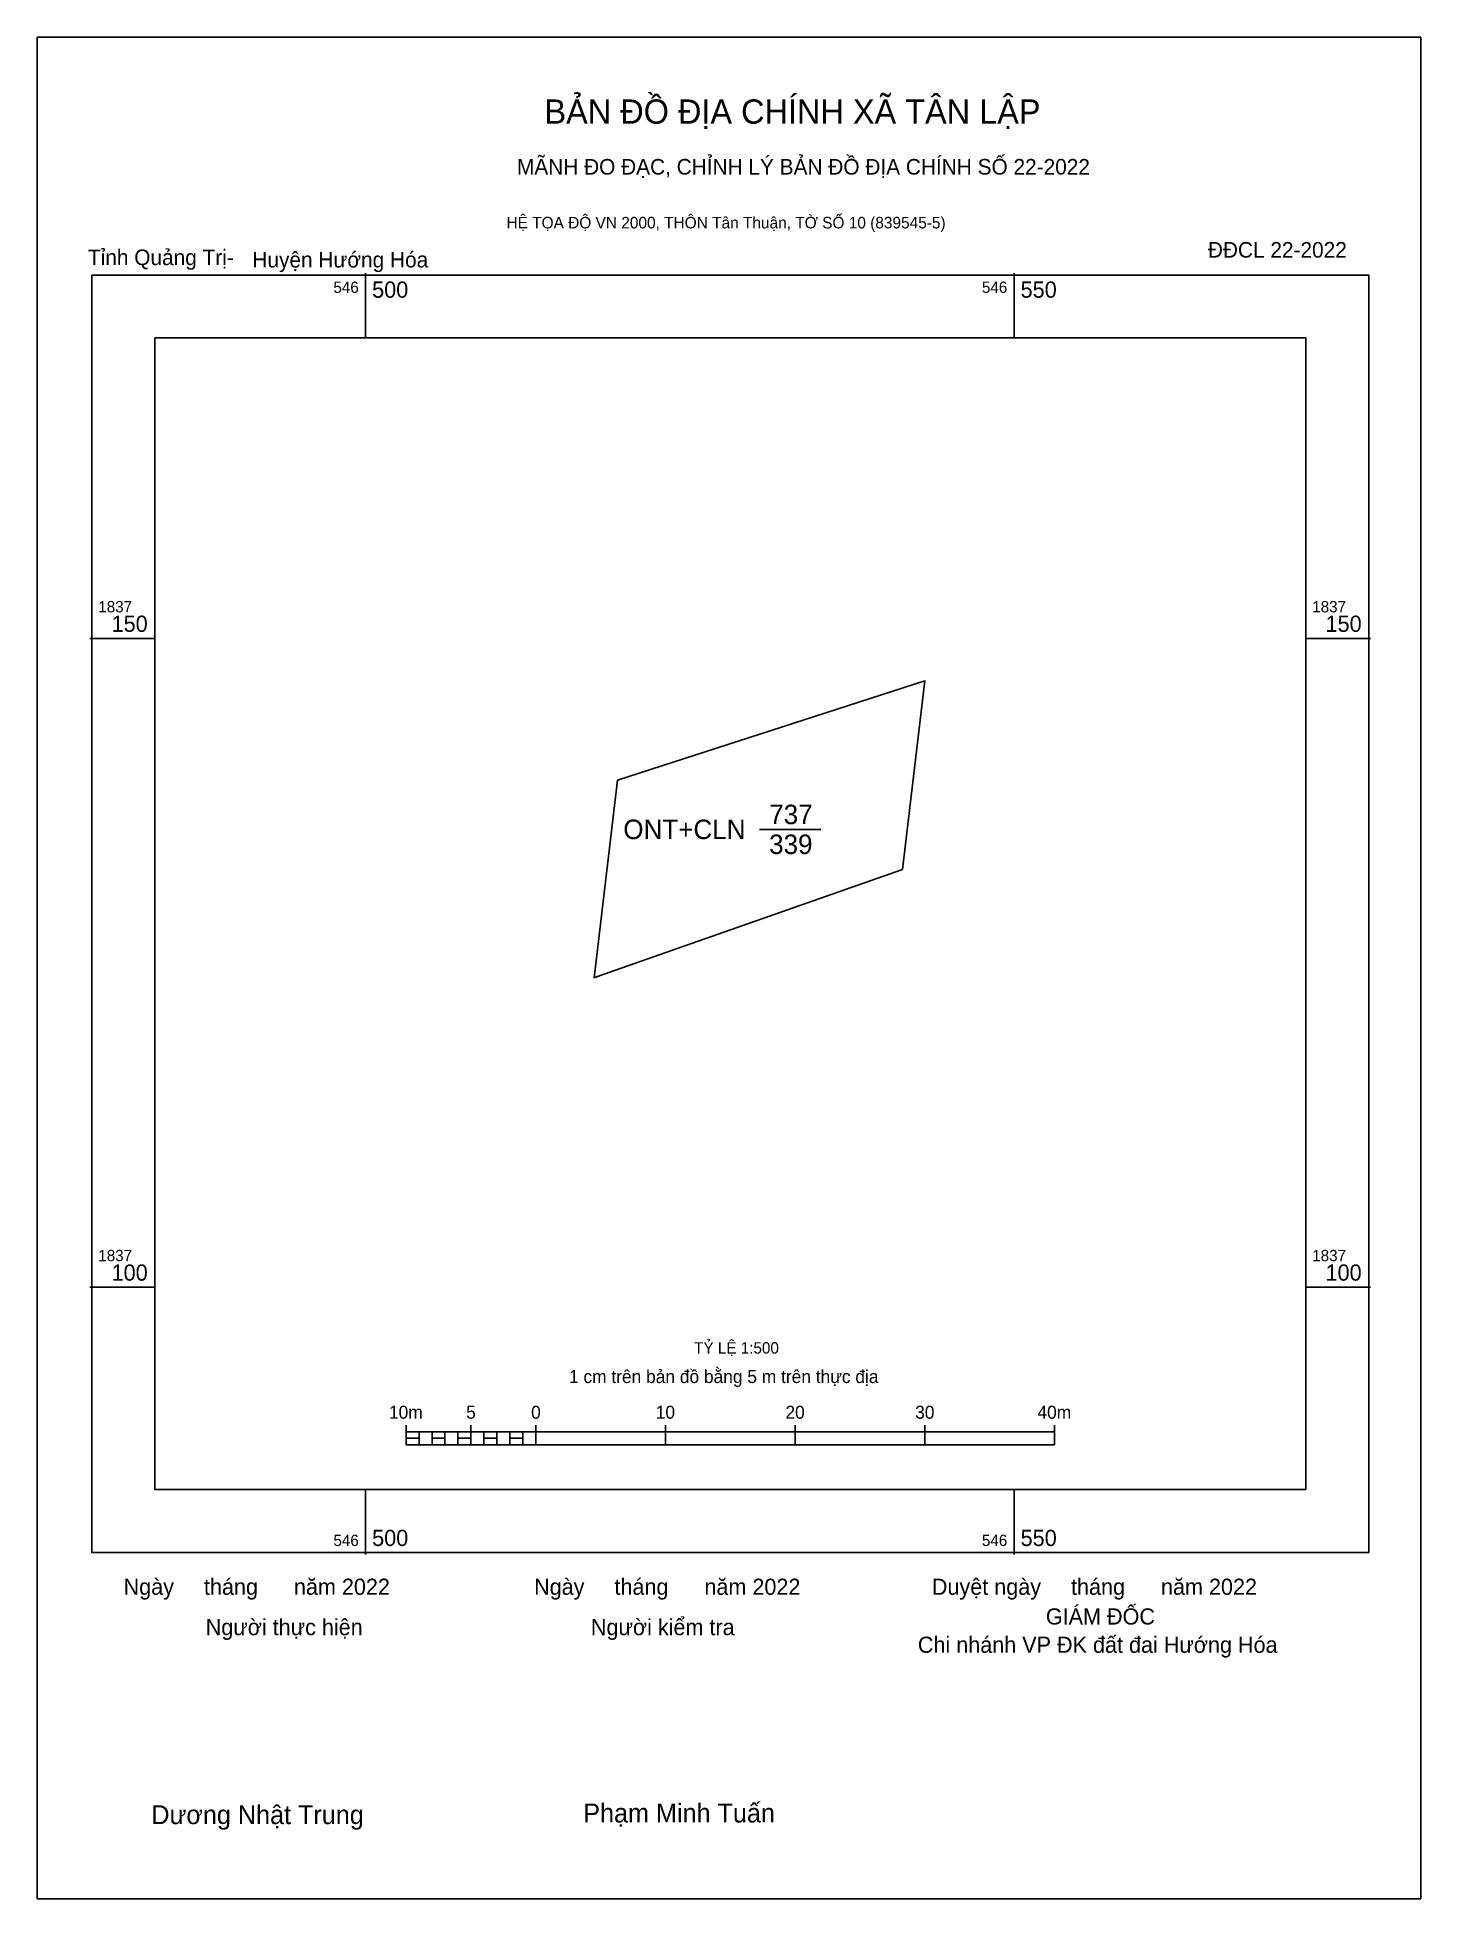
# Model space of a CAD drawing. Extents: x 546475 to 546581, y 1837053 to 1837196.
import ezdxf

# ---------------------------------------------------------------- set-up
doc = ezdxf.new("R2010")
doc.units = 0
for name, color, linetype in [('Level 10', 7, 'Continuous'), ('Level 13', 7, 'Continuous'), ('Level 15', 7, 'Continuous'), ('Level 22', 7, 'Continuous'), ('Level 27', 7, 'Continuous'), ('Level 6', 7, 'Continuous'), ('Level 62', 7, 'Continuous'), ('Level 63', 7, 'Continuous'), ('Level 9', 7, 'Continuous')]:
    doc.layers.add(name, color=color, linetype=linetype)

msp = doc.modelspace()

# ---------------------------------------------------------------- linework, layer by layer
at = {"layer": 'Level 10'}
msp.add_lwpolyline([(546541.39, 1837132.18), (546517.81, 1837123.91), (546517.61, 1837123.84), (546519.42, 1837139.07), (546543.12, 1837146.72), (546543.04, 1837146.08)], close=True, dxfattribs=at)
at = {"layer": 'Level 15'}
msp.add_lwpolyline([(546474.68, 1837196.32), (546581.36, 1837196.32), (546581.36, 1837052.87), (546474.68, 1837052.87)], close=True, dxfattribs=at)
at = {"layer": 'Level 22'}
msp.add_line((546530.37, 1837135.28), (546535.09, 1837135.28), dxfattribs=at)
at = {"layer": 'Level 27'}
for p, q in [((546543.04, 1837146.08), (546543.04, 1837146.08)), ((546541.39, 1837132.18), (546541.39, 1837132.18)), ((546517.81, 1837123.91), (546517.81, 1837123.91))]:
    msp.add_line(p, q, dxfattribs=at)
at = {"layer": 'Level 62'}
msp.add_lwpolyline([(546483.74, 1837173.15), (546572.49, 1837173.15), (546572.49, 1837084.4), (546483.74, 1837084.4)], close=True, dxfattribs=at)
at = {"layer": 'Level 63'}
for p, q in [((546500, 1837178.15), (546500, 1837173.15)), ((546550, 1837178.15), (546550, 1837173.15)), ((546478.74, 1837150), (546483.74, 1837150)), ((546572.49, 1837150), (546577.49, 1837150)), ((546478.74, 1837100), (546483.74, 1837100)), ((546572.49, 1837100), (546577.49, 1837100)), ((546503.12, 1837089.36), (546503.12, 1837087.86)), ((546508.12, 1837089.36), (546508.12, 1837087.86)), ((546513.12, 1837089.36), (546513.12, 1837087.86)), ((546523.12, 1837089.36), (546523.12, 1837087.86)), ((546533.12, 1837089.36), (546533.12, 1837087.86)), ((546543.12, 1837089.36), (546543.12, 1837087.86)), ((546553.12, 1837089.36), (546553.12, 1837087.86)), ((546503.12, 1837088.86), (546553.12, 1837088.86)), ((546503.12, 1837087.86), (546553.12, 1837087.86)), ((546504.12, 1837088.86), (546504.12, 1837087.86)), ((546505.12, 1837088.86), (546505.12, 1837087.86)), ((546506.12, 1837088.86), (546506.12, 1837087.86)), ((546507.12, 1837088.86), (546507.12, 1837087.86)), ((546508.12, 1837088.86), (546508.12, 1837087.86)), ((546509.12, 1837088.86), (546509.12, 1837087.86)), ((546510.12, 1837088.86), (546510.12, 1837087.86)), ((546511.12, 1837088.86), (546511.12, 1837087.86)), ((546512.12, 1837088.86), (546512.12, 1837087.86)), ((546513.12, 1837088.86), (546513.12, 1837087.86)), ((546500, 1837084.4), (546500, 1837079.4)), ((546550, 1837084.4), (546550, 1837079.4))]:
    msp.add_line(p, q, dxfattribs=at)
for points in [[(546478.89, 1837178), (546577.34, 1837178), (546577.34, 1837079.55), (546478.89, 1837079.55)], [(546503.12, 1837088.36), (546504.12, 1837088.36), (546504.12, 1837087.86), (546503.12, 1837087.86)], [(546503.12, 1837088.36), (546504.12, 1837088.36), (546504.12, 1837087.86), (546503.12, 1837087.86)], [(546505.12, 1837088.36), (546506.12, 1837088.36), (546506.12, 1837087.86), (546505.12, 1837087.86)], [(546507.12, 1837088.36), (546508.12, 1837088.36), (546508.12, 1837087.86), (546507.12, 1837087.86)], [(546509.12, 1837088.36), (546510.12, 1837088.36), (546510.12, 1837087.86), (546509.12, 1837087.86)], [(546511.12, 1837088.36), (546512.12, 1837088.36), (546512.12, 1837087.86), (546511.12, 1837087.86)]]:
    msp.add_lwpolyline(points, close=True, dxfattribs=at)

# ---------------------------------------------------------------- texts
at = {"layer": 'Level 13'}
for s, p in [('737', (546531.12, 1837135.68)), ('ONT+CLN', (546519.87, 1837134.53)), ('339', (546531.11, 1837133.38))]:
    msp.add_text(s, height=1.5, dxfattribs=at).set_placement(p)
at = {"layer": 'Level 6'}
msp.add_text('TỶ LỆ 1:500', height=0.879, dxfattribs=at).set_placement((546525.33, 1837094.88))
at = {"layer": 'Level 63'}
for s, height, p in [('BẢN ĐỒ ĐỊA CHÍNH XÃ TÂN LẬP', 1.8718, (546513.79, 1837189.66)), ('MÃNH ĐO ĐẠC, CHỈNH LÝ BẢN ĐỒ ĐỊA CHÍNH SỐ 22-2022', 1.2011, (546511.67, 1837185.74)), ('HỆ TỌA ĐỘ VN 2000, THÔN Tân Thuận, TỜ SỐ 10 (839545-5)', 0.8891, (546510.86, 1837181.59)), ('546', 0.875, (546497.52, 1837176.62)), ('500', 1.25, (546500.5, 1837176.25)), ('546', 0.875, (546547.52, 1837176.62)), ('550', 1.25, (546550.5, 1837176.25)), ('1837', 0.875, (546479.39, 1837152)), ('1837', 0.875, (546572.99, 1837152)), ('150', 1.25, (546480.41, 1837150.5)), ('150', 1.25, (546574.01, 1837150.5)), ('1837', 0.875, (546479.39, 1837102)), ('1837', 0.875, (546572.99, 1837102)), ('100', 1.25, (546480.41, 1837100.5)), ('100', 1.25, (546574.01, 1837100.5)), ('1 cm trên bản đồ bằng 5 m trên thực địa', 1, (546515.68, 1837092.61)), ('10m', 1, (546501.8, 1837089.86)), ('5', 1, (546507.75, 1837089.86)), ('0', 1, (546512.76, 1837089.86)), ('10', 1, (546522.37, 1837089.86)), ('20', 1, (546532.37, 1837089.86)), ('30', 1, (546542.37, 1837089.86)), ('40m', 1, (546551.8, 1837089.86)), ('546', 0.875, (546497.52, 1837080.05)), ('500', 1.25, (546500.5, 1837080.05)), ('546', 0.875, (546547.52, 1837080.05)), ('550', 1.25, (546550.5, 1837080.05)), ('Ngày     tháng      năm 2022', 1.2442, (546481.34, 1837076.29)), ('Ngày     tháng      năm 2022', 1.2442, (546512.99, 1837076.29)), ('Duyệt ngày     tháng      năm 2022', 1.2442, (546543.66, 1837076.29)), ('GIÁM ĐỐC', 1.244, (546552.45, 1837074)), ('Người thực hiện', 1.2442, (546487.67, 1837073.18)), ('Người kiểm tra', 1.2442, (546517.37, 1837073.18)), ('Chi nhánh VP ĐK đất đai Hướng Hóa', 1.2442, (546542.58, 1837071.82)), ('Dương Nhật Trung', 1.4512, (546483.48, 1837058.62)), ('Phạm Minh Tuấn', 1.4512, (546516.78, 1837058.75))]:
    msp.add_text(s, height=height, dxfattribs=at).set_placement(p)
at = {"layer": 'Level 9'}
for s, p in [('Tỉnh Quảng Trị-', (546478.59, 1837178.76)), ('Huyện Hướng Hóa', (546491.27, 1837178.58)), ('ĐĐCL 22-2022', (546564.94, 1837179.34))]:
    msp.add_text(s, height=1.2011, dxfattribs=at).set_placement(p)

doc.saveas('drawing.dxf')
